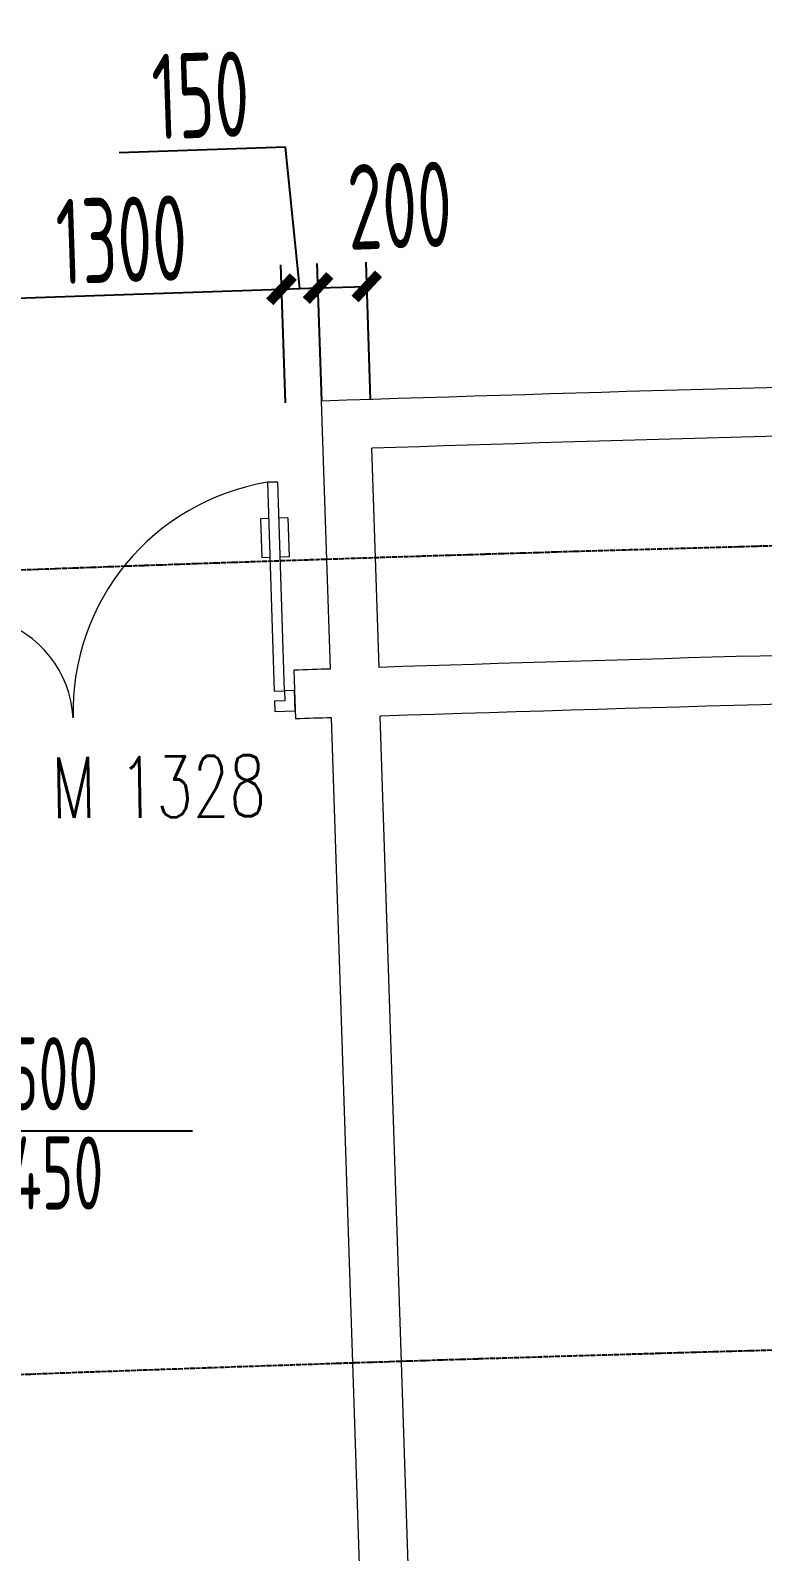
# Model space of a CAD drawing. Header units: millimetres. Extents: x 11677979 to 24947533, y -12764720 to -6308891.
# Drawn here: x 11767052 to 11770059, y -6381724 to -6375480 of the extents above; entities that cross this region are included whole.
import ezdxf
from ezdxf.enums import TextEntityAlignment as Align

# ---------------------------------------------------------------- set-up
doc = ezdxf.new("R2010")
doc.units = ezdxf.units.MM
doc.header["$LTSCALE"] = 10
for name, pattern in [('A2-RG-AXIS$0$CENTER', [2, 1.25, -0.25, 0.25, -0.25]), ('A2-RG-AXIS$0$DOTE', [2.42, 2, -0.2, 0.02, -0.2]), ('A2-RI-F4$0$A2-RG-AXIS$0$CENTER', [2, 1.25, -0.25, 0.25, -0.25]), ('A2-RI-F4$0$A2-RG-AXIS$0$DOTE', [2.42, 2, -0.2, 0.02, -0.2])]:
    doc.linetypes.add(name, pattern=pattern)
for name, color, linetype in [('A2-RB-F4$0$$34$A-DIMS-100', 1, 'Continuous'), ('A2-RB-F4$0$A-DIMS-100', 1, 'Continuous'), ('A2-RG-AXIS$0$A-GRID', 1, 'A2-RG-AXIS$0$CENTER'), ('A2-RI-F4$0$$2$A-SYMB', 4, 'Continuous'), ('A2-RI-F4$0$A-SYMB-DOOR', 4, 'Continuous'), ('A2-RI-F4$0$A2-RB-F4$0$$34$A-DIMS-100', 1, 'Continuous'), ('A2-RI-F4$0$A2-RB-F4$0$A-DIMS-100', 1, 'Continuous'), ('A2-RI-F4$0$A2-RG-AXIS$0$A-GRID', 1, 'A2-RI-F4$0$A2-RG-AXIS$0$CENTER')]:
    doc.layers.add(name, color=color, linetype=linetype)
doc.layers.add('A2-RI-F4$0$A-DOOR', color=32, linetype='Continuous', lineweight=5)
doc.layers.add('A2-RI-F4$0$A-WALL', color=7, linetype='Continuous', lineweight=5)
doc.styles.add('A2-RB-F4$0$$0$XD2008', font='hzs.shx', dxfattribs={"width": 0.7, "bigfont": 'hztxt.shx'})
doc.styles.add('A2-RB-F4$0$XD2008', font='hzs.shx', dxfattribs={"width": 0.7, "bigfont": 'hztxt.shx'})
doc.styles.add('A2-RI-F4$0$$0$XD2008', font='hzs.shx', dxfattribs={"width": 0.7, "bigfont": 'hztxt.shx'})
doc.styles.add('A2-RI-F4$0$A2-RB-F4$0$$0$XD2008', font='hzs.shx', dxfattribs={"width": 0.7, "bigfont": 'hztxt.shx'})
doc.styles.add('A2-RI-F4$0$A2-RB-F4$0$XD2008', font='hzs.shx', dxfattribs={"width": 0.7, "bigfont": 'hztxt.shx'})
doc.styles.add('A2-RI-F4$0$ECADI-TXT', font='simplex.shx', dxfattribs={"bigfont": 'hztxt.shx'})
doc.dimstyles.new('A2-RB-F4$0$$0$XD100$0', dxfattribs={"dimscale": 100, "dimtxt": 3.5, "dimasz": 1, "dimexe": 1, "dimexo": 2, "dimgap": 0.5, "dimtad": 1, "dimdec": 0, "dimdsep": 46, "dimtxsty": 'A2-RB-F4$0$$0$XD2008', "dimblk1": 'A2-RB-F4$0$$20$_ArchTick', "dimblk2": 'A2-RB-F4$0$$20$_ArchTick', "dimsah": 1, "dimcen": 2.5, "dimclrt": 4, "dimaunit": 1, "dimadec": 0, "dimazin": 0, "dimtfac": 1, "dimtdec": 0, "dimtix": 1, "dimtmove": 2, "dimatfit": 3, "dimfxl": 0, "dimtolj": 1, "dimtzin": 0, "dimarcsym": 0})
doc.dimstyles.new('A2-RB-F4$0$XD100$0', dxfattribs={"dimscale": 100, "dimtxt": 3.5, "dimasz": 1, "dimexe": 1, "dimexo": 2, "dimgap": 0.5, "dimtad": 1, "dimdec": 0, "dimdsep": 46, "dimtxsty": 'A2-RB-F4$0$XD2008', "dimblk1": 'A2-RB-F4$0$_ArchTick', "dimblk2": 'A2-RB-F4$0$_ArchTick', "dimsah": 1, "dimcen": 2.5, "dimclrt": 4, "dimaunit": 1, "dimadec": 0, "dimazin": 0, "dimtfac": 1, "dimtdec": 0, "dimtix": 1, "dimtmove": 1, "dimatfit": 3, "dimfxl": 0, "dimtolj": 1, "dimtzin": 0, "dimarcsym": 0})
doc.dimstyles.new('A2-RI-F4$0$A2-RB-F4$0$$0$XD100$0', dxfattribs={"dimscale": 100, "dimtxt": 3.5, "dimasz": 1, "dimexe": 1, "dimexo": 2, "dimgap": 0.5, "dimtad": 1, "dimdec": 0, "dimdsep": 46, "dimtxsty": 'A2-RI-F4$0$A2-RB-F4$0$$0$XD2008', "dimblk1": 'A2-RI-F4$0$A2-RB-F4$0$$20$_ArchTick', "dimblk2": 'A2-RI-F4$0$A2-RB-F4$0$$20$_ArchTick', "dimsah": 1, "dimcen": 2.5, "dimclrt": 4, "dimaunit": 1, "dimadec": 0, "dimazin": 0, "dimtfac": 1, "dimtdec": 0, "dimtix": 1, "dimtmove": 2, "dimatfit": 3, "dimfxl": 0, "dimtolj": 1, "dimtzin": 0, "dimarcsym": 0})
doc.dimstyles.new('A2-RI-F4$0$A2-RB-F4$0$XD100$0', dxfattribs={"dimscale": 100, "dimtxt": 3.5, "dimasz": 1, "dimexe": 1, "dimexo": 2, "dimgap": 0.5, "dimtad": 1, "dimdec": 0, "dimdsep": 46, "dimtxsty": 'A2-RI-F4$0$A2-RB-F4$0$XD2008', "dimblk1": 'A2-RI-F4$0$A2-RB-F4$0$_ArchTick', "dimblk2": 'A2-RI-F4$0$A2-RB-F4$0$_ArchTick', "dimsah": 1, "dimcen": 2.5, "dimclrt": 4, "dimaunit": 1, "dimadec": 0, "dimazin": 0, "dimtfac": 1, "dimtdec": 0, "dimtix": 1, "dimtmove": 1, "dimatfit": 3, "dimfxl": 0, "dimtolj": 1, "dimtzin": 0, "dimarcsym": 0})

# ---------------------------------------------------------------- blocks, each defined once
blk = doc.blocks.new('A2-RB-F4$0$$20$_ArchTick')
at = {"color": 0, "linetype": 'ByBlock', "const_width": 0.4}
blk.add_lwpolyline([(-0.5, -0.5), (0.5, 0.5)], dxfattribs=at)
blk = doc.blocks.new('*D249')
at = {"layer": 'A2-RB-F4$0$$34$A-DIMS-100', "color": 0, "lineweight": -2, "transparency": 16777216}
blk.add_arc((11778730.7, -6694178.7), 311792.1, 91.257429, 91.893342, dxfattribs=at)
at = {"layer": 'Defpoints', "color": 0, "transparency": 16777216}
for p in [(11771570.2, -6367957.3), (11768288.7, -6378301.3), (11770735.4, -6382489.2), (11768733.1, -6391743.9), (11772452.4, -6408147.6)]:
    blk.add_point(p, dxfattribs=at)
at = {"layer": 'A2-RB-F4$0$$34$A-DIMS-100', "color": 0, "lineweight": -2, "transparency": 16777216, "xscale": 100, "yscale": 100, "zscale": 100}
for p, rotation in [((11771888.6, -6382461.7), 1.257428799194227), ((11768429.4, -6382556.9), 181.8933419238839)]:
    blk.add_blockref('A2-RB-F4$0$$20$_ArchTick', p, dxfattribs=dict(at, rotation=rotation))
at = {"layer": 'A2-RB-F4$0$$34$A-DIMS-100', "color": 4, "transparency": 16777216, "insert": (11770151.8, -6382246.3), "char_height": 350, "attachment_point": 5, "rotation": 1.57539, "style": 'A2-RB-F4$0$$0$XD2008'}
blk.add_mtext('\\A1;0°38\'9"', dxfattribs=at)
blk = doc.blocks.new('A2-RB-F4$0$_ArchTick')
at = {"color": 0, "linetype": 'ByBlock', "const_width": 0.4}
blk.add_lwpolyline([(-0.5, -0.5), (0.5, 0.5)], dxfattribs=at)
blk = doc.blocks.new('*D115')
at = {"layer": 'A2-RB-F4$0$A-DIMS-100', "color": 0, "lineweight": -2, "transparency": 16777216}
for p, q in [((11768099.1, -6377009.5), (11768080.1, -6376442.6)), ((11766799.8, -6377053.1), (11766780.8, -6376486.2)), ((11766784.2, -6376586.1), (11768083.4, -6376542.6))]:
    blk.add_line(p, q, dxfattribs=at)
at = {"layer": 'Defpoints', "color": 0, "transparency": 16777216}
for p in [(11768083.4, -6376542.6), (11768105.8, -6377209.4), (11766806.5, -6377253)]:
    blk.add_point(p, dxfattribs=at)
at = {"layer": 'A2-RB-F4$0$A-DIMS-100', "color": 0, "lineweight": -2, "transparency": 16777216, "xscale": 100, "yscale": 100, "zscale": 100}
for p, rotation in [((11768083.4, -6376542.6), 1.920526384309769), ((11766784.2, -6376586.1), 181.9205263843098)]:
    blk.add_blockref('A2-RB-F4$0$_ArchTick', p, dxfattribs=dict(at, rotation=rotation))
at = {"layer": 'A2-RB-F4$0$A-DIMS-100', "color": 4, "transparency": 16777216, "insert": (11767426.3, -6376339.5), "char_height": 350, "attachment_point": 5, "rotation": 1.92053, "style": 'A2-RB-F4$0$XD2008'}
blk.add_mtext('\\A1;1300', dxfattribs=at)
blk = doc.blocks.new('*D117')
at = {"layer": 'A2-RB-F4$0$A-DIMS-100', "color": 0, "lineweight": -2, "transparency": 16777216}
for p, q in [((11768099.7, -6375960.1), (11767416.7, -6375982.9)), ((11768158.6, -6376540.1), (11768099.7, -6375960.1)), ((11768099.1, -6377006.9), (11768080.3, -6376442.6)), ((11768249, -6377001.9), (11768230.2, -6376437.6)), ((11768083.6, -6376542.6), (11768233.5, -6376537.6))]:
    blk.add_line(p, q, dxfattribs=at)
at = {"layer": 'Defpoints', "color": 0, "transparency": 16777216}
for p in [(11768233.5, -6376537.6), (11768105.7, -6377206.8), (11768255.7, -6377201.8)]:
    blk.add_point(p, dxfattribs=at)
at = {"layer": 'A2-RB-F4$0$A-DIMS-100', "color": 0, "lineweight": -2, "transparency": 16777216, "xscale": 100, "yscale": 100, "zscale": 100}
for p, rotation in [((11768083.6, -6376542.6), 181.9069341537258), ((11768233.5, -6376537.6), 1.906934153725797)]:
    blk.add_blockref('A2-RB-F4$0$_ArchTick', p, dxfattribs=dict(at, rotation=rotation))
at = {"layer": 'A2-RB-F4$0$A-DIMS-100', "color": 4, "transparency": 16777216, "insert": (11767750.7, -6375746.6), "char_height": 350, "attachment_point": 5, "rotation": 1.90693, "style": 'A2-RB-F4$0$XD2008'}
blk.add_mtext('\\A1;150', dxfattribs=at)
blk = doc.blocks.new('*D118')
at = {"layer": 'A2-RB-F4$0$A-DIMS-100', "color": 0, "lineweight": -2, "transparency": 16777216}
for p, q in [((11768249.1, -6377002), (11768230.4, -6376437.6)), ((11768448.9, -6376995.4), (11768430.3, -6376431)), ((11768233.7, -6376537.6), (11768433.6, -6376531))]:
    blk.add_line(p, q, dxfattribs=at)
at = {"layer": 'Defpoints', "color": 0, "transparency": 16777216}
for p in [(11768433.6, -6376531), (11768255.7, -6377201.9), (11768455.6, -6377195.3)]:
    blk.add_point(p, dxfattribs=at)
at = {"layer": 'A2-RB-F4$0$A-DIMS-100', "color": 0, "lineweight": -2, "transparency": 16777216, "xscale": 100, "yscale": 100, "zscale": 100}
for p, rotation in [((11768233.7, -6376537.6), 181.893341923009), ((11768433.6, -6376531), 1.893341923009005)]:
    blk.add_blockref('A2-RB-F4$0$_ArchTick', p, dxfattribs=dict(at, rotation=rotation))
at = {"layer": 'A2-RB-F4$0$A-DIMS-100', "color": 4, "transparency": 16777216, "insert": (11768568.2, -6376199.3), "char_height": 350, "attachment_point": 5, "rotation": 1.89334, "style": 'A2-RB-F4$0$XD2008'}
blk.add_mtext('\\A1;200', dxfattribs=at)
blk = doc.blocks.new('A2-RG-AXIS')
at = {"layer": 'A2-RG-AXIS$0$A-GRID', "linetype": 'A2-RG-AXIS$0$DOTE'}
for radius in [323300, 316700, 313400]:
    blk.add_arc((11778730.7, -6694178.7), radius, 75.589285, 95.407644, dxfattribs=at)
blk = doc.blocks.new('A2-RI-F4$0$SERSRHRHDTRJ')
at = {"layer": 'A2-RI-F4$0$A-DOOR'}
for p, q in [((11800475.4, -6393800), (11800415.4, -6394655.5)), ((11800456.9, -6394658.5), (11800516.9, -6393803.1)), ((11800516.9, -6393803.1), (11800475.4, -6393800)), ((11800431.4, -6393945.8), (11800419.8, -6394105.8)), ((11800466.6, -6393948.4), (11800431.4, -6393945.8)), ((11800543.3, -6393953.9), (11800508.1, -6393951.4)), ((11800543.3, -6393953.9), (11800531.7, -6394113.9)), ((11800455, -6394108.3), (11800419.8, -6394105.8)), ((11800531.7, -6394113.9), (11800496.6, -6394111.3)), ((11799243, -6394573.2), (11799266.1, -6394243.9)), ((11799266.1, -6394243.9), (11799307.6, -6394246.8)), ((11799307.6, -6394246.8), (11799284.6, -6394576.1)), ((11799195.7, -6394653.5), (11799201.5, -6394570.3)), ((11799201.5, -6394570.3), (11799243, -6394573.2)), ((11799243, -6394573.2), (11799240.1, -6394614.8)), ((11799284.6, -6394576.1), (11799243, -6394573.2)), ((11799240.1, -6394614.8), (11799281.7, -6394617.7)), ((11799281.7, -6394617.7), (11799278.8, -6394659.3)), ((11799278.8, -6394659.3), (11799195.7, -6394653.5)), ((11799195.7, -6394653.5), (11799195.7, -6394653.5)), ((11800412.4, -6394697), (11800409.3, -6394738.6)), ((11800453.9, -6394700), (11800412.4, -6394697)), ((11800415.4, -6394655.5), (11800456.9, -6394658.5)), ((11800456.9, -6394658.5), (11800453.9, -6394700)), ((11800498.5, -6394661.5), (11800456.9, -6394658.5)), ((11800492.5, -6394744.6), (11800498.5, -6394661.5)), ((11800409.3, -6394738.6), (11800492.5, -6394744.6)), ((11800492.5, -6394744.6), (11800492.5, -6394744.6))]:
    blk.add_line(p, q, dxfattribs=at)
for centre, radius, start, end in [((11800532.6, -6394751.2), 952.8, 93.44102, 175.72163), ((11799135.2, -6394659.8), 447.6, 357.40877, 67.34678)]:
    blk.add_arc(centre, radius, start, end, dxfattribs=at)
blk = doc.blocks.new('A2-RI-F4$0$A2-RB-F4$0$$20$_ArchTick')
at = {"color": 0, "linetype": 'ByBlock', "const_width": 0.4}
blk.add_lwpolyline([(-0.5, -0.5), (0.5, 0.5)], dxfattribs=at)
blk = doc.blocks.new('*D774')
at = {"layer": 'A2-RI-F4$0$A2-RB-F4$0$$34$A-DIMS-100', "color": 0, "lineweight": -2, "transparency": 16777216}
blk.add_arc((11778730.7, -6694178.7), 311792.1, 91.257429, 91.893342, dxfattribs=at)
at = {"layer": 'Defpoints', "color": 0, "transparency": 16777216}
for p in [(11771570.2, -6367957.3), (11768288.7, -6378301.3), (11770735.4, -6382489.2), (11768733.1, -6391743.9), (11772452.4, -6408147.6)]:
    blk.add_point(p, dxfattribs=at)
at = {"layer": 'A2-RI-F4$0$A2-RB-F4$0$$34$A-DIMS-100', "color": 0, "lineweight": -2, "transparency": 16777216, "xscale": 100, "yscale": 100, "zscale": 100}
for p, rotation in [((11771888.6, -6382461.7), 1.257428799194227), ((11768429.4, -6382556.9), 181.8933419238839)]:
    blk.add_blockref('A2-RI-F4$0$A2-RB-F4$0$$20$_ArchTick', p, dxfattribs=dict(at, rotation=rotation))
at = {"layer": 'A2-RI-F4$0$A2-RB-F4$0$$34$A-DIMS-100', "color": 4, "transparency": 16777216, "insert": (11770151.8, -6382246.3), "char_height": 350, "attachment_point": 5, "rotation": 1.57539, "style": 'A2-RI-F4$0$A2-RB-F4$0$$0$XD2008'}
blk.add_mtext('\\A1;0°38\'9"', dxfattribs=at)
blk = doc.blocks.new('A2-RI-F4$0$A2-RB-F4$0$_ArchTick')
at = {"color": 0, "linetype": 'ByBlock', "const_width": 0.4}
blk.add_lwpolyline([(-0.5, -0.5), (0.5, 0.5)], dxfattribs=at)
blk = doc.blocks.new('*D640')
at = {"layer": 'A2-RI-F4$0$A2-RB-F4$0$A-DIMS-100', "color": 0, "lineweight": -2, "transparency": 16777216}
for p, q in [((11768099.1, -6377009.5), (11768080.1, -6376442.6)), ((11766799.8, -6377053.1), (11766780.8, -6376486.2)), ((11766784.2, -6376586.1), (11768083.4, -6376542.6))]:
    blk.add_line(p, q, dxfattribs=at)
at = {"layer": 'Defpoints', "color": 0, "transparency": 16777216}
for p in [(11768083.4, -6376542.6), (11768105.8, -6377209.4), (11766806.5, -6377253)]:
    blk.add_point(p, dxfattribs=at)
at = {"layer": 'A2-RI-F4$0$A2-RB-F4$0$A-DIMS-100', "color": 0, "lineweight": -2, "transparency": 16777216, "xscale": 100, "yscale": 100, "zscale": 100}
for p, rotation in [((11768083.4, -6376542.6), 1.920526384309769), ((11766784.2, -6376586.1), 181.9205263843098)]:
    blk.add_blockref('A2-RI-F4$0$A2-RB-F4$0$_ArchTick', p, dxfattribs=dict(at, rotation=rotation))
at = {"layer": 'A2-RI-F4$0$A2-RB-F4$0$A-DIMS-100', "color": 4, "transparency": 16777216, "insert": (11767426.3, -6376339.5), "char_height": 350, "attachment_point": 5, "rotation": 1.92053, "style": 'A2-RI-F4$0$A2-RB-F4$0$XD2008'}
blk.add_mtext('\\A1;1300', dxfattribs=at)
blk = doc.blocks.new('*D642')
at = {"layer": 'A2-RI-F4$0$A2-RB-F4$0$A-DIMS-100', "color": 0, "lineweight": -2, "transparency": 16777216}
for p, q in [((11768099.7, -6375960.1), (11767416.7, -6375982.9)), ((11768158.6, -6376540.1), (11768099.7, -6375960.1)), ((11768099.1, -6377006.9), (11768080.3, -6376442.6)), ((11768249, -6377001.9), (11768230.2, -6376437.6)), ((11768083.6, -6376542.6), (11768233.5, -6376537.6))]:
    blk.add_line(p, q, dxfattribs=at)
at = {"layer": 'Defpoints', "color": 0, "transparency": 16777216}
for p in [(11768233.5, -6376537.6), (11768105.7, -6377206.8), (11768255.7, -6377201.8)]:
    blk.add_point(p, dxfattribs=at)
at = {"layer": 'A2-RI-F4$0$A2-RB-F4$0$A-DIMS-100', "color": 0, "lineweight": -2, "transparency": 16777216, "xscale": 100, "yscale": 100, "zscale": 100}
for p, rotation in [((11768083.6, -6376542.6), 181.9069341537258), ((11768233.5, -6376537.6), 1.906934153725797)]:
    blk.add_blockref('A2-RI-F4$0$A2-RB-F4$0$_ArchTick', p, dxfattribs=dict(at, rotation=rotation))
at = {"layer": 'A2-RI-F4$0$A2-RB-F4$0$A-DIMS-100', "color": 4, "transparency": 16777216, "insert": (11767750.7, -6375746.6), "char_height": 350, "attachment_point": 5, "rotation": 1.90693, "style": 'A2-RI-F4$0$A2-RB-F4$0$XD2008'}
blk.add_mtext('\\A1;150', dxfattribs=at)
blk = doc.blocks.new('*D643')
at = {"layer": 'A2-RI-F4$0$A2-RB-F4$0$A-DIMS-100', "color": 0, "lineweight": -2, "transparency": 16777216}
for p, q in [((11768249.1, -6377002), (11768230.4, -6376437.6)), ((11768448.9, -6376995.4), (11768430.3, -6376431)), ((11768233.7, -6376537.6), (11768433.6, -6376531))]:
    blk.add_line(p, q, dxfattribs=at)
at = {"layer": 'Defpoints', "color": 0, "transparency": 16777216}
for p in [(11768433.6, -6376531), (11768255.7, -6377201.9), (11768455.6, -6377195.3)]:
    blk.add_point(p, dxfattribs=at)
at = {"layer": 'A2-RI-F4$0$A2-RB-F4$0$A-DIMS-100', "color": 0, "lineweight": -2, "transparency": 16777216, "xscale": 100, "yscale": 100, "zscale": 100}
for p, rotation in [((11768233.7, -6376537.6), 181.893341923009), ((11768433.6, -6376531), 1.893341923009005)]:
    blk.add_blockref('A2-RI-F4$0$A2-RB-F4$0$_ArchTick', p, dxfattribs=dict(at, rotation=rotation))
at = {"layer": 'A2-RI-F4$0$A2-RB-F4$0$A-DIMS-100', "color": 4, "transparency": 16777216, "insert": (11768568.2, -6376199.3), "char_height": 350, "attachment_point": 5, "rotation": 1.89334, "style": 'A2-RI-F4$0$A2-RB-F4$0$XD2008'}
blk.add_mtext('\\A1;200', dxfattribs=at)
blk = doc.blocks.new('A2-RI-F4$0$A2-RG-AXIS')
at = {"layer": 'A2-RI-F4$0$A2-RG-AXIS$0$A-GRID', "linetype": 'A2-RI-F4$0$A2-RG-AXIS$0$DOTE'}
for radius in [323300, 316700, 313400]:
    blk.add_arc((11778730.7, -6694178.7), radius, 75.589285, 95.407644, dxfattribs=at)
blk = doc.blocks.new('A2-RI-F4$0$ECADI-TAG-DOOR')
blk = doc.blocks.new('A2-RI-F4$0$$2$ECADI-TAG-HGHT（国标）')
at = {"color": 1}
blk.add_line((-2.121, 2.121), (11.768, 2.121), dxfattribs=at)
at = {"color": 1, "const_width": 0.5}
blk.add_lwpolyline([(-2.121, 2.121), (0, 0), (2.121, 2.121)], dxfattribs=at)
at = {"style": 'A2-RI-F4$0$$0$XD2008', "width": 0.7}
blk.add_attdef('FL', text='', height=3, dxfattribs=at).set_placement((-2.689, 2.967), align=Align.RIGHT)
for tag, p in [('F.F.L.', (2.284, 2.967)), ('T.O.S.', (2.284, -1.104))]:
    blk.add_attdef(tag, p, '', height=3, dxfattribs=at)
blk = doc.blocks.new('A2-RB-F4')
at = {"layer": 'A2-RB-F4$0$$34$A-DIMS-100'}
dim = blk.add_angular_dim_2l(base=(11770735.4082, -6382489.1748), line1=((11768733.0968, -6391743.9241), (11768288.723, -6378301.306)), line2=((11771570.2153, -6367957.2982), (11772452.3844, -6408147.6042)), dimstyle='A2-RB-F4$0$$0$XD100$0', override={"dimadec": 4}, dxfattribs=at)
dim.commit()
dim.dimension.update_dxf_attribs({"geometry": '*D249', "text_midpoint": (11770151.7579, -6382246.262)})
at = {"layer": 'A2-RB-F4$0$A-DIMS-100'}
for base, p1, p2, angle, picture, middle in [((11768233.5, -6376537.6), (11768105.7, -6377206.8), (11768255.7, -6377201.8), 1.90693, '*D117', (11768049.7, -6375961.8)), ((11768433.6, -6376531), (11768255.7, -6377201.9), (11768455.6, -6377195.3), 1.89334, '*D118', (11768575.6, -6376424.2))]:
    dim = blk.add_linear_dim(base=base, p1=p1, p2=p2, angle=angle, dimstyle='A2-RB-F4$0$XD100$0', dxfattribs=at)
    dim.commit()
    dim.dimension.update_dxf_attribs({"geometry": picture, "text_midpoint": middle, "dimtype": 129})
dim = blk.add_aligned_dim(p1=(11766806.5, -6377253), p2=(11768105.8, -6377209.4), distance=667.2, dimstyle='A2-RB-F4$0$XD100$0', dxfattribs=at)
dim.commit()
dim.dimension.update_dxf_attribs({"geometry": '*D115', "text_midpoint": (11767426.3, -6376339.5)})
blk = doc.blocks.new('A2-RI-F4$0$A2-RB-F4')
at = {"layer": 'A2-RI-F4$0$A2-RB-F4$0$$34$A-DIMS-100'}
dim = blk.add_angular_dim_2l(base=(11770735.4082, -6382489.1748), line1=((11768733.0968, -6391743.9241), (11768288.723, -6378301.306)), line2=((11771570.2153, -6367957.2982), (11772452.3844, -6408147.6042)), dimstyle='A2-RI-F4$0$A2-RB-F4$0$$0$XD100$0', override={"dimadec": 4}, dxfattribs=at)
dim.commit()
dim.dimension.update_dxf_attribs({"geometry": '*D774', "text_midpoint": (11770151.7579, -6382246.262)})
at = {"layer": 'A2-RI-F4$0$A2-RB-F4$0$A-DIMS-100'}
for base, p1, p2, angle, picture, middle in [((11768233.5, -6376537.6), (11768105.7, -6377206.8), (11768255.7, -6377201.8), 1.90693, '*D642', (11768049.7, -6375961.8)), ((11768433.6, -6376531), (11768255.7, -6377201.9), (11768455.6, -6377195.3), 1.89334, '*D643', (11768575.6, -6376424.2))]:
    dim = blk.add_linear_dim(base=base, p1=p1, p2=p2, angle=angle, dimstyle='A2-RI-F4$0$A2-RB-F4$0$XD100$0', dxfattribs=at)
    dim.commit()
    dim.dimension.update_dxf_attribs({"geometry": picture, "text_midpoint": middle, "dimtype": 129})
dim = blk.add_aligned_dim(p1=(11766806.5, -6377253), p2=(11768105.8, -6377209.4), distance=667.2, dimstyle='A2-RI-F4$0$A2-RB-F4$0$XD100$0', dxfattribs=at)
dim.commit()
dim.dimension.update_dxf_attribs({"geometry": '*D640', "text_midpoint": (11767426.3, -6376339.5)})
blk = doc.blocks.new('A2-RI-F4')
at = {"layer": 'A2-RI-F4$0$A-WALL'}
for p, q in [((11768284.1, -6378101.3), (11768247.8, -6377001.9)), ((11768484, -6378094.8), (11768454.3, -6377195.3)), ((11768134.2, -6378106.3), (11768140.9, -6378306.2)), ((11768733.1, -6391743.9), (11768288.7, -6378301.4)), ((11768933, -6391737.4), (11768488.6, -6378294.8))]:
    blk.add_line(p, q, dxfattribs=at)
for radius, start, end in [(317300, 90.68582, 91.893342), (317100, 90.722205, 91.857205), (316200, 90.72342, 91.857102), (316200, 91.893342, 91.920526), (316000, 90.560481, 91.857443), (316000, 91.893706, 91.920526)]:
    blk.add_arc((11778731.1, -6694128.7), radius, start, end, dxfattribs=at)
for name in ['A2-RI-F4$0$A2-RG-AXIS', 'A2-RI-F4$0$A2-RB-F4']:
    blk.add_blockref(name, (0, 0))
at = {"layer": 'A2-RI-F4$0$$2$A-SYMB'}
ref = blk.add_blockref('A2-RI-F4$0$$2$ECADI-TAG-HGHT（国标）', (11766541, -6380209.3), dxfattribs=dict(at, xscale=100, yscale=100, zscale=100))
ref.add_attrib('F.F.L.', '14.500', (11766678.6, -6379912.6), dxfattribs={"layer": '0', "height": 300, "style": 'A2-RI-F4$0$$0$XD2008', "width": 0.7})
ref.add_attrib('T.O.S.', '14.450', (11766687.9, -6380319.8), dxfattribs={"layer": '0', "height": 300, "style": 'A2-RI-F4$0$$0$XD2008', "width": 0.7})
at = {"layer": 'A2-RI-F4$0$A-DOOR', "rotation": 5.84516290459229}
blk.add_blockref('A2-RI-F4$0$SERSRHRHDTRJ', (-622242.9, -1218544), dxfattribs=at)
at = {"layer": 'A2-RI-F4$0$A-SYMB-DOOR'}
ref = blk.add_blockref('A2-RI-F4$0$ECADI-TAG-DOOR', (11767564.1, -6379435.8), dxfattribs=dict(at, xscale=99.99999999835089, yscale=99.99999999835089, zscale=99.99999999835089, rotation=0.9726699443894707))
ref.add_attrib('门窗主编号1', 'M', dxfattribs={"height": 250, "rotation": 0.97267, "style": 'A2-RI-F4$0$ECADI-TXT', "width": 0.7}).set_placement((11767321.8, -6378711.3), align=Align.RIGHT)
ref.add_attrib('门窗主编号2', '1328', (11767420.8, -6378713.9, 333.3), dxfattribs={"height": 250, "rotation": 0.97267, "style": 'A2-RI-F4$0$ECADI-TXT', "width": 0.7})

msp = doc.modelspace()

# ---------------------------------------------------------------- block references
for name in ['A2-RI-F4', 'A2-RG-AXIS', 'A2-RB-F4']:
    msp.add_blockref(name, (0, 0))

doc.saveas('drawing.dxf')
